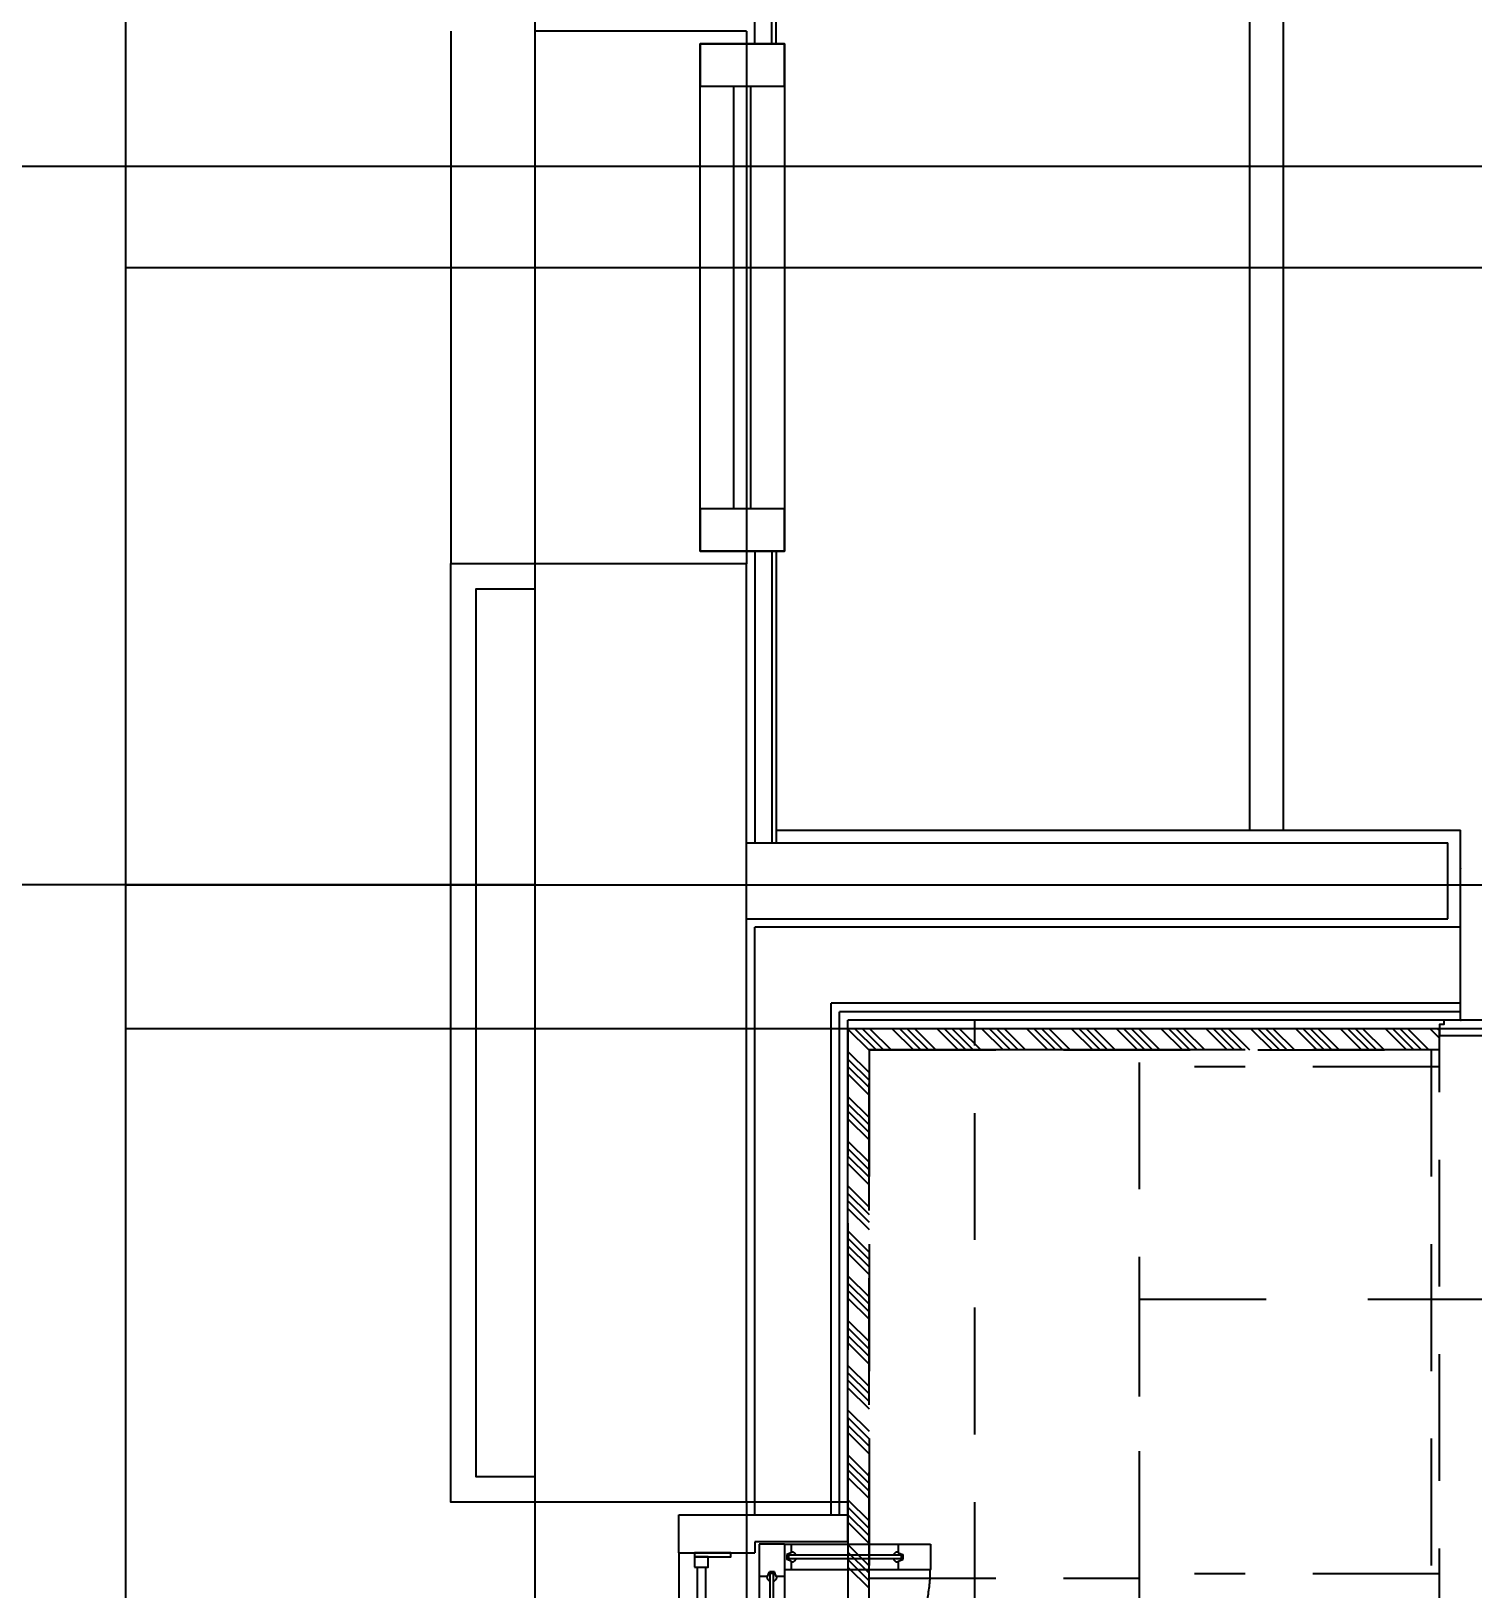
# Model space of a CAD drawing. Header units: millimetres. Extents: x 6886222 to 6919728, y 230959 to 276095.
# Drawn here: x 6905917 to 6907623, y 265472 to 267314 of the extents above; entities that cross this region are included whole.
import ezdxf
from ezdxf.enums import TextEntityAlignment as Align
from ezdxf.xclip import XClip

# ---------------------------------------------------------------- set-up
doc = ezdxf.new("R2010")
doc.units = ezdxf.units.MM
doc.header["$LTSCALE"] = 100
doc.header["$XCLIPFRAME"] = 2
for name, pattern in [('CEN', [62, 60, -1, 0, -1]), ('ST-DASH', [2.7, 1.5, -1.2]), ('U-74C-EX$0$CEN', [62, 60, -1, 0, -1]), ('U-74C-EX$0$HID', [2.3, 1.5, -0.8])]:
    doc.linetypes.add(name, pattern=pattern)
doc.layers.get('Defpoints').update_dxf_attribs({"color": 149})
for name, color, linetype in [('BP', 7, 'Continuous'), ('CEN', 1, 'CEN'), ('DIM', 7, 'Continuous'), ('ELE8', 8, 'Continuous'), ('U-74C-EX$0$A-커텐박스', 11, 'U-74C-EX$0$HID'), ('U-74C-EX$0$CEN', 1, 'U-74C-EX$0$CEN'), ('U-74C-EX$0$CON', 2, 'Continuous'), ('U-74C-EX$0$DOR', 4, 'Continuous'), ('U-74C-EX$0$ELE', 6, 'Continuous'), ('U-74C-EX$0$FIN', 5, 'Continuous'), ('U-74C-EX$0$FUR_미설치가구', 8, 'U-74C-EX$0$HID'), ('U-74C-EX$0$INSUL_line', 8, 'Continuous'), ('U-74C-EX$0$S-ELE', 4, 'Continuous'), ('U-74C-EX$0$WAL', 3, 'Continuous'), ('U-74C-EX$0$WIN', 4, 'Continuous'), ('U-74C-EX$0$발코니 입면선', 4, 'Continuous'), ('결로방지', 4, 'ST-DASH'), ('기단부-석재', 6, 'Continuous')]:
    doc.layers.add(name, color=color, linetype=linetype)
doc.layers.add('CUT-LINE', color=105, linetype='Continuous', plot=False)
doc.layers.add('U-74C-EX$0$MC', color=152, linetype='Continuous', plot=False)
doc.styles.add('U-74C-EX$0$원본-단위세대-84B-확장형$0$돋움', font='')
doc.styles.get('U-74C-EX$0$원본-단위세대-84B-확장형$0$돋움').set_extended_font_data('Dotum')

# ---------------------------------------------------------------- blocks, each defined once
blk = doc.blocks.new('U-74C-EX$0$WIN_1_600')
at = {"layer": 'U-74C-EX$0$WIN', "color": 8}
for p, q in [((-250, -40), (250, -40)), ((-250, -60), (250, -60))]:
    blk.add_line(p, q, dxfattribs=at)
at = {"layer": 'U-74C-EX$0$WIN'}
for points in [[(-300, -100), (-250, -100), (-250, 0), (-300, 0)], [(-300, 0), (300, 0), (300, -100), (-300, -100)], [(250, -100), (300, -100), (300, 0), (250, 0)]]:
    blk.add_lwpolyline(points, close=True, dxfattribs=at)
blk = doc.blocks.new('U-74C-EX$0$A$Cc7b664ce')
at = {"layer": 'U-74C-EX$0$DOR'}
blk.add_lwpolyline([(-18, 925), (-18, 865), (0, 865), (0, 920), (-5, 920), (-5, 925)], close=True, dxfattribs=at)
for points in [[(0.5, 900), (0, 900), (0, 899.5)], [(180, 899.5), (180, 900), (179.5, 900)]]:
    blk.add_lwpolyline(points, dxfattribs=at)
blk = doc.blocks.new('U-74C-EX$0$74C_주방가구_1')
at = {"layer": 'U-74C-EX$0$FUR_미설치가구', "linetype": 'U-74C-EX$0$HID'}
for p, q in [((3000, 0), (0, 0)), ((2363.1, 0), (2338.1, -25)), ((2371.9, 0), (2346.9, -25)), ((2380.8, 0), (2355.8, -25)), ((2389.6, 0), (2364.6, -25)), ((2416.1, 0), (2391.1, -25)), ((2425, 0), (2400, -25)), ((2433.8, 0), (2408.8, -25)), ((2442.6, 0), (2417.6, -25)), ((2469.2, 0), (2444.2, -25)), ((2478, 0), (2453, -25)), ((2486.8, 0), (2461.8, -25)), ((2495.7, 0), (2470.7, -25)), ((2522.2, 0), (2497.2, -25)), ((2531, 0), (2506, -25)), ((2539.9, 0), (2514.9, -25)), ((2548.7, 0), (2523.7, -25)), ((2575.2, 0), (2550.2, -25)), ((2584.1, 0), (2559.1, -25)), ((2592.9, 0), (2567.9, -25)), ((2601.7, 0), (2576.7, -25)), ((2628.3, 0), (2603.3, -25)), ((2637.1, 0), (2612.1, -25)), ((2645.9, 0), (2620.9, -25)), ((2654.8, 0), (2629.8, -25)), ((2681.3, 0), (2656.3, -25)), ((2690.1, 0), (2665.1, -25)), ((2699, 0), (2674, -25)), ((2707.8, 0), (2682.8, -25)), ((2734.3, 0), (2709.3, -25)), ((2743.2, 0), (2718.2, -25)), ((2752, 0), (2727, -25)), ((2760.8, 0), (2735.8, -25)), ((2787.3, 0), (2762.3, -25)), ((2796.2, 0), (2771.2, -25)), ((2805, 0), (2780, -25)), ((2813.9, 0), (2788.9, -25)), ((2840.4, 0), (2815.4, -25)), ((2849.2, 0), (2824.2, -25)), ((2858.1, 0), (2833.1, -25)), ((2866.9, 0), (2841.9, -25)), ((2893.4, 0), (2868.4, -25)), ((2902.3, 0), (2877.3, -25)), ((2911.1, 0), (2886.1, -25)), ((2919.9, 0), (2894.9, -25)), ((2946.4, 0), (2921.4, -25)), ((2955.3, 0), (2930.3, -25)), ((2964.1, 0), (2939.1, -25)), ((2973, 0), (2948, -25)), ((2999.5, 0), (2974.5, -25)), ((3000, -8.3), (2975, -33.3)), ((3000, -17.2), (2975, -42.2)), ((3000, -700), (3000, 0)), ((25, -25), (2975, -25)), ((2975, -25), (25, -25)), ((2975, -25), (2975, -700)), ((2975, -700), (2975, -25)), ((3000, -26), (2975, -51)), ((3000, -52.5), (2975, -77.5)), ((3000, -61.4), (2975, -86.4)), ((3000, -70.2), (2975, -95.2)), ((3000, -79), (2975, -104)), ((3000, -105.5), (2975, -130.5)), ((3000, -114.4), (2975, -139.4)), ((3000, -123.2), (2975, -148.2)), ((3000, -132.1), (2975, -157.1)), ((3000, -158.6), (2975, -183.6)), ((3000, -167.4), (2975, -192.4)), ((3000, -176.3), (2975, -201.3)), ((3000, -185.1), (2975, -210.1)), ((3000, -211.6), (2975, -236.6)), ((3000, -220.5), (2975, -245.5)), ((3000, -229.3), (2975, -254.3)), ((3000, -238.1), (2975, -263.1)), ((3000, -264.6), (2975, -289.6)), ((3000, -273.5), (2975, -298.5)), ((3000, -282.3), (2975, -307.3)), ((3000, -291.2), (2975, -316.2)), ((3000, -317.7), (2975, -342.7)), ((3000, -326.5), (2975, -351.5)), ((3000, -335.4), (2975, -360.4)), ((3000, -344.2), (2975, -369.2)), ((3000, -370.7), (2975, -395.7)), ((3000, -379.6), (2975, -404.6)), ((3000, -388.4), (2975, -413.4)), ((3000, -397.2), (2975, -422.2)), ((2355, -700), (2355, -410)), ((2955, -700), (2955, -410)), ((3000, -423.7), (2975, -448.7)), ((3000, -432.6), (2975, -457.6)), ((3000, -441.4), (2975, -466.4)), ((3000, -450.3), (2975, -475.3)), ((3000, -476.8), (2975, -501.8)), ((3000, -485.6), (2975, -510.6)), ((3000, -494.5), (2975, -519.5)), ((3000, -503.3), (2975, -528.3)), ((3000, -529.8), (2975, -554.8)), ((3000, -538.7), (2975, -563.7)), ((3000, -547.5), (2975, -572.5)), ((3000, -556.3), (2975, -581.3)), ((3000, -582.8), (2975, -607.8)), ((3000, -591.7), (2975, -616.7)), ((3000, -600.5), (2975, -625.5)), ((3000, -609.4), (2975, -634.4)), ((3000, -635.9), (2975, -660.9)), ((3000, -644.7), (2975, -669.7)), ((3000, -653.6), (2975, -678.6)), ((3000, -662.4), (2975, -687.4)), ((2975, -690), (615, -690)), ((625, -700), (2975, -700)), ((2975, -700), (3000, -700)), ((3000, -688.9), (2988.9, -700)), ((3000, -697.7), (2997.7, -700))]:
    blk.add_line(p, q, dxfattribs=at)
blk.add_lwpolyline([(2350, -25), (2350, -345), (2975, -345), (2975, -25), (2350, -25)], dxfattribs=at)
blk = doc.blocks.new('U-74C-EX$0$S-CEN')
at = {"layer": 'U-74C-EX$0$S-ELE', "color": 8, "linetype": 'U-74C-EX$0$CEN'}
for p, q in [((11035, 4700), (11035, 9915)), ((3745, 9415), (15725, 9415))]:
    blk.add_line(p, q, dxfattribs=at)
at = {"layer": 'U-74C-EX$0$S-ELE', "color": 4}
for p, q in [((8225, 9415), (9455, 9415)), ((10565, 9415), (11195, 9415)), ((9455, 9165), (8225, 9165)), ((11195, 9165), (10565, 9165))]:
    blk.add_line(p, q, dxfattribs=at)
blk = doc.blocks.new('U-74C-EX$0$원본-단위세대-84B-확장형$0$W1200-5')
at = {"layer": 'Defpoints', "linetype": 'Continuous'}
for p, q in [((-1230, -200), (-1230, 0)), ((0, -200), (0, 0))]:
    blk.add_line(p, q, dxfattribs=at)
at = {"layer": 'U-74C-EX$0$WIN'}
for p, q in [((-1215, -200), (-1215, 0)), ((-1170, 0), (-1215, 0)), ((-1170, 0), (-1170, -20)), ((-287.5, 0), (-242.5, 0)), ((-287.5, 0), (-287.5, -20)), ((-242.5, 0), (-287.5, 0)), ((-242.5, 0), (-242.5, -90)), ((-60, 0), (-60, -90)), ((-60, 0), (-15, 0)), ((-15, 0), (-15, -200)), ((-1183, -20), (-1183, -60)), ((-1183, -20), (-1170, -20)), ((-1180, -25), (-1180, -55)), ((-1180, -25), (-1142, -25)), ((-1142, -35), (-1147.5, -37)), ((-1142, -25), (-1142, -35)), ((-315.5, -25), (-277.5, -25)), ((-315.5, -25), (-315.5, -35)), ((-315.5, -35), (-310, -37)), ((-274.5, -20), (-287.5, -20)), ((-277.5, -25), (-277.5, -55)), ((-274.5, -20), (-274.5, -60)), ((-77, -21.6), (-225.5, -21.6)), ((-77, -31.6), (-225.5, -31.6)), ((-1180, -55), (-1142, -55)), ((-1147.5, -37), (-1147.5, -43)), ((-1142, -45), (-1147.5, -43)), ((-312, -38), (-1145.5, -38)), ((-1145.5, -38), (-1145.5, -42)), ((-312, -42), (-1145.5, -42)), ((-1142, -45), (-1142, -55)), ((-315.5, -45), (-310, -43)), ((-315.5, -45), (-315.5, -55)), ((-315.5, -55), (-277.5, -55)), ((-312, -38), (-312, -42)), ((-310, -37), (-310, -43)), ((-1183, -60), (-1170, -60)), ((-1170, -60), (-1170, -200)), ((-274.5, -60), (-287.5, -60)), ((-287.5, -60), (-287.5, -130)), ((-255.5, -90), (-255.5, -130)), ((-255.5, -90), (-242.5, -90)), ((-47, -90), (-60, -90)), ((-47, -200), (-47, -90)), ((-214.5, -95), (-252.5, -95)), ((-252.5, -125), (-252.5, -95)), ((-214.5, -105), (-220, -107)), ((-220, -113), (-220, -107)), ((-218, -112), (-218, -108)), ((-218, -108), (-84.5, -108)), ((-214.5, -105), (-214.5, -95)), ((-88, -105), (-88, -95)), ((-50, -95), (-88, -95)), ((-88, -105), (-82.5, -107)), ((-84.5, -112), (-84.5, -108)), ((-82.5, -113), (-82.5, -107)), ((-50, -125), (-50, -95)), ((-214.5, -125), (-252.5, -125)), ((-214.5, -115), (-220, -113)), ((-218, -112), (-84.5, -112)), ((-214.5, -125), (-214.5, -115)), ((-88, -115), (-82.5, -113)), ((-88, -125), (-88, -115)), ((-50, -125), (-88, -125)), ((-80, -125), (-80, -133)), ((-70, -133), (-68, -127.5)), ((-62, -127.5), (-68, -127.5)), ((-60, -133), (-62, -127.5)), ((-50, -125), (-50, -133)), ((-287.5, -130), (-255.5, -130)), ((-70, -133), (-80, -133)), ((-80, -133), (-80, -259.5)), ((-63, -129.5), (-67, -129.5)), ((-67, -263), (-67, -129.5)), ((-63, -263), (-63, -129.5)), ((-50, -133), (-60, -133)), ((-50, -133), (-50, -259.5)), ((-1170, -200), (-1215, -200)), ((-47, -200), (-15, -200)), ((-80, -259.5), (-80, -297.5)), ((-70, -259.5), (-80, -259.5)), ((-70, -259.5), (-68, -265)), ((-62, -265), (-68, -265)), ((-63, -263), (-67, -263)), ((-60, -259.5), (-62, -265)), ((-50, -259.5), (-60, -259.5)), ((-50, -259.5), (-50, -297.5)), ((-50, -297.5), (-80, -297.5))]:
    blk.add_line(p, q, dxfattribs=at)
at = {"layer": 'U-74C-EX$0$WIN', "color": 8}
for p, q in [((-60, 0), (-1170, 0)), ((-1142, -25), (-315.5, -25)), ((-1142, -55), (-315.5, -55)), ((-88, -95), (-214.5, -95)), ((-88, -125), (-214.5, -125)), ((-47, -200), (-1170, -200))]:
    blk.add_line(p, q, dxfattribs=at)
at = {"layer": 'U-74C-EX$0$WIN', "elevation": 0}
blk.add_lwpolyline([(-242.5, -18.6), (-237.5, -18.6), (-237.5, -61.6), (-242.5, -61.6), (-242.5, -18.6)], dxfattribs=at)
for points in [[(-225.5, -18.6), (-225.5, -34.6), (-237.5, -34.6), (-237.5, -18.6)], [(-77, -18.6), (-77, -34.6), (-65, -34.6), (-65, -18.6)]]:
    blk.add_lwpolyline(points, close=True, dxfattribs=at)
at = {"layer": 'U-74C-EX$0$WIN'}
blk.add_lwpolyline([(-60, -18.6), (-65, -18.6), (-65, -61.6), (-60, -61.6), (-60, -18.6)], dxfattribs=at)
for centre, radius, start, end in [((-1142, -40), 6, 19.4712, 90), ((-315.5, -40), 6, 90, 160.5288), ((-1142, -40), 6, 270, 340.5288), ((-315.5, -40), 6, 199.4712, 270), ((-214.5, -110), 6, 19.4712, 90), ((-88, -110), 6, 90, 160.5288), ((-80, -125), 172.5, 180, 270), ((-214.5, -110), 6, 270, 340.5288), ((-88, -110), 6, 199.4712, 270), ((-65, -133), 6, 180, 250.5288), ((-65, -133), 6, 289.4712, 0), ((-65, -259.5), 6, 109.4712, 180), ((-65, -259.5), 6, 0, 70.5288)]:
    blk.add_arc(centre, radius, start, end, dxfattribs=at)
at = {"layer": 'Defpoints', "style": 'U-74C-EX$0$원본-단위세대-84B-확장형$0$돋움'}
blk.add_text(' W1200', height=30, dxfattribs=at).set_placement((-1170, -175.1), align=Align.MIDDLE_LEFT)
blk = doc.blocks.new('U-74C-EX', base_point=(50, 0))
at = {"layer": 'U-74C-EX$0$A-커텐박스'}
blk.add_line((7055, 1915), (10075, 1915), dxfattribs=at)
at = {"layer": 'U-74C-EX$0$CEN'}
for p, q in [((10235, 2935), (10235, 125)), ((11085, -2280), (11085, 2935)), ((3795, 2435), (15775, 2435))]:
    blk.add_line(p, q, dxfattribs=at)
at = {"layer": 'U-74C-EX$0$CON'}
for p, q in [((9505, 2435), (10615, 2435)), ((9505, 2185), (9505, 2435)), ((10615, 2185), (10615, 2435)), ((11245, 2185), (11245, 2435)), ((9505, 2185), (10615, 2185))]:
    blk.add_line(p, q, dxfattribs=at)
at = {"layer": 'U-74C-EX$0$ELE'}
for p, q in [((11805, 1590), (10300, 1590)), ((11805, 1550), (10300, 1550))]:
    blk.add_line(p, q, dxfattribs=at)
at = {"layer": 'U-74C-EX$0$FIN'}
for p, q in [((10630.2, 2150), (10285, 2150)), ((10300, 2150), (10300, 1340)), ((11230.2, 2150), (11805, 2150)), ((9490, 2075), (10085, 2075)), ((9490, 2065), (10075, 2065)), ((10075, 1340), (10075, 2065)), ((10085, 1340), (10085, 2075)), ((10075, 1340), (10300, 1340))]:
    blk.add_line(p, q, dxfattribs=at)
at = {"layer": 'U-74C-EX$0$INSUL_line'}
for p, q in [((9490, 2175), (10185, 2175)), ((10185, 1340), (10185, 2175)), ((10630.2, 2175), (10285, 2175)), ((11230.2, 2175), (11830, 2175)), ((10630.2, 2155), (10285, 2155)), ((11230.2, 2155), (11810, 2155)), ((9490, 2085), (10095, 2085)), ((10095, 1340), (10095, 2085))]:
    blk.add_line(p, q, dxfattribs=at)
at = {"layer": 'U-74C-EX$0$MC'}
for p, q in [((10065, 125), (10065, 2935)), ((10965, -2280), (10965, 2935))]:
    blk.add_line(p, q, dxfattribs=at)
at = {"layer": 'U-74C-EX$0$WAL'}
for p, q in [((10195, 2185), (10195, 1355)), ((10285, 2185), (10285, 1355)), ((10195, 1355), (10285, 1355))]:
    blk.add_line(p, q, dxfattribs=at)
at = {"layer": 'U-74C-EX$0$발코니 입면선'}
for p, q in [((8275, 2435), (9505, 2435)), ((10615, 2435), (11245, 2435))]:
    blk.add_line(p, q, dxfattribs=at)
for name, p in [('U-74C-EX$0$원본-단위세대-84B-확장형$0$W1200-5', (9505, 2265)), ('U-74C-EX$0$74C_주방가구_1', (7065, 2065))]:
    blk.add_blockref(name, p)
at = {"layer": 'U-74C-EX$0$DOR'}
blk.add_blockref('U-74C-EX$0$A$Cc7b664ce', (10075, 440), dxfattribs=at)
at = {"layer": 'U-74C-EX$0$S-ELE'}
blk.add_blockref('U-74C-EX$0$S-CEN', (50, -6980), dxfattribs=at)
at = {"layer": 'U-74C-EX$0$WIN'}
blk.add_blockref('U-74C-EX$0$WIN_1_600', (10930, 2240), dxfattribs=at)
blk = doc.blocks.new('DIM-301-TF')
at = {"layer": 'CEN'}
for p, q in [((20640, -9290), (3270, -9290)), ((20640, -10140), (3270, -10140))]:
    blk.add_line(p, q, dxfattribs=at)
blk = doc.blocks.new('기단부-301-TF')
at = {"layer": 'ELE8'}
blk.add_line((20540, -9129.8), (20540, -9759.8), dxfattribs=at)
at = {"layer": '기단부-석재'}
for points in [[(20640, -10870), (20540, -10870), (20540, -9759.8), (20640, -9759.8)], [(20640, -10840), (20570, -10840), (20570, -9789.8), (20640, -9789.8)]]:
    blk.add_lwpolyline(points, dxfattribs=at)

msp = doc.modelspace()

# ---------------------------------------------------------------- block references
at = {"layer": 'BP'}
ref = msp.add_blockref('U-74C-EX', (6908948.1, 256119.4), dxfattribs=dict(at, rotation=90))
XClip(ref).set_block_clipping_path([(-85.000000015, 299.9999999944), (-85.0000000013, -7479.9999999991), (15775.0000000003, -7479.9999999991), (15775.0000000003, 2920.0000000009), (3995.0000000002, 2920), (3995.0000000002, 300.0000000019)])

# ---------------------------------------------------------------- next in the draw order: linework, layer by layer
at = {"layer": 'CUT-LINE'}
msp.add_lwpolyline([(6908648.1, 255984.4), (6916428.1, 255984.4), (6916428.1, 271844.4), (6906028.1, 271844.4), (6906028.1, 260064.4), (6908648.1, 260064.4)], close=True, dxfattribs=at)
at = {"layer": '결로방지'}
msp.add_lwpolyline([(6913778.1, 266244.4), (6913778.1, 265909.4), (6915228.1, 265909.4), (6915228.1, 256559.4), (6909453.1, 256559.4), (6909453.1, 260569.4), (6907228.1, 260569.4), (6907228.1, 265814.4), (6909063.1, 265814.4), (6909063.1, 267044.4)], dxfattribs=at)

# ---------------------------------------------------------------- next in the draw order: block references
at = {"layer": 'DIM'}
msp.add_blockref('DIM-301-TF', (6885873.1, 276444.4), dxfattribs=at)
at = {"layer": '기단부-석재'}
msp.add_blockref('기단부-301-TF', (6885873.1, 276444.4), dxfattribs=at)

doc.saveas('drawing.dxf')
